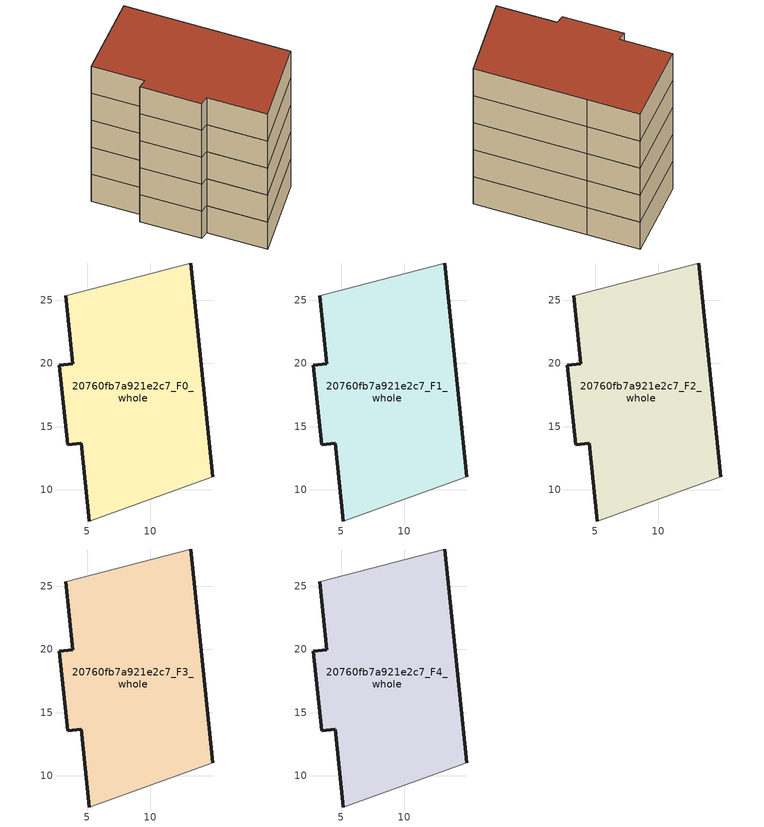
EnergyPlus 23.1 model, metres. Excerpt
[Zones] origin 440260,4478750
20760fb7a921e2c7_F0_whole
 floor ground (EU_floor_Construction): 13.19,27.94 13.74,22.59 14.92,11.04 5.16,7.53 4.52,13.69 3.47,13.57 2.82,19.86 3.87,19.97 3.3,25.36 z0
 wall outside (EU_wall_Construction): 3.3,25.36 3.87,19.97 2.82,19.86 3.47,13.57 4.52,13.69 5.16,7.53 / 14.92,11.04 13.74,22.59 13.19,27.94 z0:3
 wall adiabatic (EU_wall_Construction): 13.19,27.94 3.3,25.36 / 5.16,7.53 14.92,11.04 z0:3
20760fb7a921e2c7_F1_whole
 floor to 20760fb7a921e2c7_F0_whole (EU_floor_Construction): 13.19,27.94 13.74,22.59 14.92,11.04 5.16,7.53 4.52,13.69 3.47,13.57 2.82,19.86 3.87,19.97 3.3,25.36 z3
 wall outside (EU_wall_Construction): 3.3,25.36 3.87,19.97 2.82,19.86 3.47,13.57 4.52,13.69 5.16,7.53 / 14.92,11.04 13.74,22.59 13.19,27.94 z3:6
 wall adiabatic (EU_wall_Construction): 13.19,27.94 3.3,25.36 / 5.16,7.53 14.92,11.04 z3:6
20760fb7a921e2c7_F2_whole
 floor to 20760fb7a921e2c7_F1_whole (EU_floor_Construction): 13.19,27.94 13.74,22.59 14.92,11.04 5.16,7.53 4.52,13.69 3.47,13.57 2.82,19.86 3.87,19.97 3.3,25.36 z6
 wall outside (EU_wall_Construction): 3.3,25.36 3.87,19.97 2.82,19.86 3.47,13.57 4.52,13.69 5.16,7.53 / 14.92,11.04 13.74,22.59 13.19,27.94 z6:9
 wall adiabatic (EU_wall_Construction): 13.19,27.94 3.3,25.36 / 5.16,7.53 14.92,11.04 z6:9
20760fb7a921e2c7_F3_whole
 floor to 20760fb7a921e2c7_F2_whole (EU_floor_Construction): 13.19,27.94 13.74,22.59 14.92,11.04 5.16,7.53 4.52,13.69 3.47,13.57 2.82,19.86 3.87,19.97 3.3,25.36 z9
 wall outside (EU_wall_Construction): 3.3,25.36 3.87,19.97 2.82,19.86 3.47,13.57 4.52,13.69 5.16,7.53 / 14.92,11.04 13.74,22.59 13.19,27.94 z9:12
 wall adiabatic (EU_wall_Construction): 13.19,27.94 3.3,25.36 / 5.16,7.53 14.92,11.04 z9:12
20760fb7a921e2c7_F4_whole
 floor to 20760fb7a921e2c7_F3_whole (EU_floor_Construction): 13.19,27.94 13.74,22.59 14.92,11.04 5.16,7.53 4.52,13.69 3.47,13.57 2.82,19.86 3.87,19.97 3.3,25.36 z12
 wall outside (EU_wall_Construction): 3.3,25.36 3.87,19.97 2.82,19.86 3.47,13.57 4.52,13.69 5.16,7.53 / 14.92,11.04 13.74,22.59 13.19,27.94 z12:15
 wall adiabatic (EU_wall_Construction): 13.19,27.94 3.3,25.36 / 5.16,7.53 14.92,11.04 z12:15
 roof outside (EU_roof_Construction): 14.92,11.04 13.74,22.59 13.19,27.94 3.3,25.36 3.87,19.97 2.82,19.86 3.47,13.57 4.52,13.69 5.16,7.53 z15
[Building]
EU S2 Campaign: North Axis=0; Terrain=City; Solar Distribution=FullExterior
[Site:Location]
Madrid: Latitude=40.5; Longitude=-3.5; Time Zone=1; Elevation=609
[SizingPeriod:WeatherFileDays]
AnnualSizingPeriod: Begin Month=1; Begin Day of Month=1; End Month=12; End Day of Month=31; Day of Week for Start Day=Monday; Use Weather File Daylight Saving Period=No; Use Weather File Rain and Snow Indicators=No
[MATERIAL]
EU_InternalMass_Material: Roughness=MediumRough; Thickness=0.1; Conductivity=1; Density=1800; Specific Heat=900; Thermal Absorptance=0.9; Solar Absorptance=0.7; Visible Absorptance=0.7
[MATERIAL:NOMASS] Roughness=MediumRough; Thermal Absorptance=0.9; Solar Absorptance=0.7; Visible Absorptance=0.7
Name | Thermal Resistance
EU_wall_NoMass | 0.609216
EU_roof_NoMass | 0.513268
EU_floor_NoMass | 0.568163
[CONSTRUCTION]
EU_wall_Construction: EU_wall_NoMass
EU_roof_Construction: EU_roof_NoMass
EU_floor_Construction: EU_floor_NoMass
EU_InternalMass_Construction: EU_InternalMass_Material
[ZONE] Type=1; Multiplier=1; Ceiling Height=autocalculate; Floor Area=autocalculate; Part of Total Floor Area=Yes
Name | Volume
20760fb7a921e2c7_F0_whole | 548.266
20760fb7a921e2c7_F1_whole; 20760fb7a921e2c7_F2_whole; 20760fb7a921e2c7_F3_whole; 20760fb7a921e2c7_F4_whole | 548.268
[INTERNALMASS] Construction=EU_InternalMass_Construction; Surface Area=182.756
Name | Zone or ZoneList
20760fb7a921e2c7_F0_whole_EU_InternalMass | 20760fb7a921e2c7_F0_whole
20760fb7a921e2c7_F1_whole_EU_InternalMass | 20760fb7a921e2c7_F1_whole
20760fb7a921e2c7_F2_whole_EU_InternalMass | 20760fb7a921e2c7_F2_whole
20760fb7a921e2c7_F3_whole_EU_InternalMass | 20760fb7a921e2c7_F3_whole
20760fb7a921e2c7_F4_whole_EU_InternalMass | 20760fb7a921e2c7_F4_whole
[OTHEREQUIPMENT] Fuel Type=Electricity; Design Level Calculation Method=Watts/Area; Power per Zone Floor Area=1; Fraction Latent=0; Fraction Radiant=0; Fraction Lost=0; Carbon Dioxide Generation Rate=0; EndUse Subcategory=EU_Step8_InternalGains
Name | Zone or ZoneList or Space or SpaceList | Schedule
EU_Step8_InternalGain_20760fb7a921e2c7_F0_whole_f000 | 20760fb7a921e2c7_F0_whole | EU_Step8_GainSchedule_20760fb7a921e2c7_F0_whole_f000
EU_Step8_InternalGain_20760fb7a921e2c7_F1_whole_f000 | 20760fb7a921e2c7_F1_whole | EU_Step8_GainSchedule_20760fb7a921e2c7_F1_whole_f000
EU_Step8_InternalGain_20760fb7a921e2c7_F2_whole_f000 | 20760fb7a921e2c7_F2_whole | EU_Step8_GainSchedule_20760fb7a921e2c7_F2_whole_f000
EU_Step8_InternalGain_20760fb7a921e2c7_F3_whole_f000 | 20760fb7a921e2c7_F3_whole | EU_Step8_GainSchedule_20760fb7a921e2c7_F3_whole_f000
EU_Step8_InternalGain_20760fb7a921e2c7_F4_whole_f000 | 20760fb7a921e2c7_F4_whole | EU_Step8_GainSchedule_20760fb7a921e2c7_F4_whole_f000
[ZONEVENTILATION:DESIGNFLOWRATE] Schedule=EU_AlwaysOn; Design Flow Rate Calculation Method=AirChanges/Hour; Air Changes per Hour=0.752966; Ventilation Type=Natural; Fan Pressure Rise=0; Fan Total Efficiency=1; Constant Term Coefficient=1; Temperature Term Coefficient=0; Velocity Term Coefficient=0; Velocity Squared Term Coefficient=0; Minimum Indoor Temperature=-100; Maximum Indoor Temperature=100; Delta Temperature=-100; Minimum Outdoor Temperature=-100; Maximum Outdoor Temperature=100; Maximum Wind Speed=40
Name | Zone or ZoneList or Space or SpaceList
EU_ConstantAir_20760fb7a921e2c7_F0_whole | 20760fb7a921e2c7_F0_whole
EU_ConstantAir_20760fb7a921e2c7_F1_whole | 20760fb7a921e2c7_F1_whole
EU_ConstantAir_20760fb7a921e2c7_F2_whole | 20760fb7a921e2c7_F2_whole
EU_ConstantAir_20760fb7a921e2c7_F3_whole | 20760fb7a921e2c7_F3_whole
EU_ConstantAir_20760fb7a921e2c7_F4_whole | 20760fb7a921e2c7_F4_whole
[HVACTEMPLATE:THERMOSTAT] Constant Heating Setpoint=20; Constant Cooling Setpoint=50
EU_HeatOnly_20760fb7a921e2c7_F0_whole; EU_HeatOnly_20760fb7a921e2c7_F1_whole; EU_HeatOnly_20760fb7a921e2c7_F2_whole; EU_HeatOnly_20760fb7a921e2c7_F3_whole; EU_HeatOnly_20760fb7a921e2c7_F4_whole
[HVACTEMPLATE:ZONE:IDEALLOADSAIRSYSTEM] System Availability Schedule=EU_AlwaysOn; Maximum Heating Supply Air Temperature=50; Minimum Cooling Supply Air Temperature=13; Maximum Heating Supply Air Humidity Ratio=0.0156; Minimum Cooling Supply Air Humidity Ratio=0.0077; Heating Limit=NoLimit; Cooling Limit=NoLimit; Heating Availability Schedule=EU_AlwaysOn; Cooling Availability Schedule=EU_CoolingOff; Dehumidification Control Type=ConstantSensibleHeatRatio; Cooling Sensible Heat Ratio=0.7; Dehumidification Setpoint=60; Humidification Control Type=None; Humidification Setpoint=30; Outdoor Air Method=None; Outdoor Air Flow Rate per Person=0.00944; Outdoor Air Flow Rate per Zone Floor Area=0; Outdoor Air Flow Rate per Zone=0; Demand Controlled Ventilation Type=None; Outdoor Air Economizer Type=NoEconomizer; Heat Recovery Type=None; Sensible Heat Recovery Effectiveness=0.7; Latent Heat Recovery Effectiveness=0.65
Name | Template Thermostat
20760fb7a921e2c7_F0_whole | EU_HeatOnly_20760fb7a921e2c7_F0_whole
20760fb7a921e2c7_F1_whole | EU_HeatOnly_20760fb7a921e2c7_F1_whole
20760fb7a921e2c7_F2_whole | EU_HeatOnly_20760fb7a921e2c7_F2_whole
20760fb7a921e2c7_F3_whole | EU_HeatOnly_20760fb7a921e2c7_F3_whole
20760fb7a921e2c7_F4_whole | EU_HeatOnly_20760fb7a921e2c7_F4_whole
[SIZING:ZONE] Zone Cooling Design Supply Air Temperature Input Method=SupplyAirTemperature; Zone Cooling Design Supply Air Temperature=13; Zone Heating Design Supply Air Temperature Input Method=SupplyAirTemperature; Zone Heating Design Supply Air Temperature=50; Zone Cooling Design Supply Air Humidity Ratio=0.008; Zone Heating Design Supply Air Humidity Ratio=0.008; Cooling Design Air Flow Method=DesignDay; Cooling Design Air Flow Rate=0; Cooling Minimum Air Flow per Zone Floor Area=0.000762; Cooling Minimum Air Flow=0; Cooling Minimum Air Flow Fraction=0.2; Heating Design Air Flow Method=DesignDay; Heating Design Air Flow Rate=0; Heating Maximum Air Flow per Zone Floor Area=0.002032; Heating Maximum Air Flow=0.141576; Heating Maximum Air Flow Fraction=0.3; Account for Dedicated Outdoor Air System=No; Dedicated Outdoor Air System Control Strategy=NeutralSupplyAir; Dedicated Outdoor Air Low Setpoint Temperature for Design=autosize; Dedicated Outdoor Air High Setpoint Temperature for Design=autosize; Zone Load Sizing Method=Sensible Load Only No Latent Load; Zone Latent Cooling Design Supply Air Humidity Ratio Input Method=HumidityRatioDifference; Zone Cooling Design Supply Air Humidity Ratio Difference=0.005; Zone Latent Heating Design Supply Air Humidity Ratio Input Method=HumidityRatioDifference; Zone Humidification Design Supply Air Humidity Ratio Difference=0.005
20760fb7a921e2c7_F0_whole; 20760fb7a921e2c7_F1_whole; 20760fb7a921e2c7_F2_whole; 20760fb7a921e2c7_F3_whole; 20760fb7a921e2c7_F4_whole
[SCHEDULE:CONSTANT]
Name | Hourly Value
EU_AlwaysOn | 1
EU_CoolingOff | 0
[SCHEDULE:FILE] Column Number=1; Rows to Skip at Top=0; Number of Hours of Data=8760; Column Separator=Comma; Interpolate to Timestep=No; Minutes per Item=60; Adjust Schedule for Daylight Savings=Yes
Name | File
EU_Step8_GainSchedule_20760fb7a921e2c7_F0_whole_f000 | ../../schedules/20760fb7a921e2c7/20760fb7a921e2c7_F0_whole_f000_gain.csv
EU_Step8_GainSchedule_20760fb7a921e2c7_F1_whole_f000 | ../../schedules/20760fb7a921e2c7/20760fb7a921e2c7_F1_whole_f000_gain.csv
EU_Step8_GainSchedule_20760fb7a921e2c7_F2_whole_f000 | ../../schedules/20760fb7a921e2c7/20760fb7a921e2c7_F2_whole_f000_gain.csv
EU_Step8_GainSchedule_20760fb7a921e2c7_F3_whole_f000 | ../../schedules/20760fb7a921e2c7/20760fb7a921e2c7_F3_whole_f000_gain.csv
EU_Step8_GainSchedule_20760fb7a921e2c7_F4_whole_f000 | ../../schedules/20760fb7a921e2c7/20760fb7a921e2c7_F4_whole_f000_gain.csv
